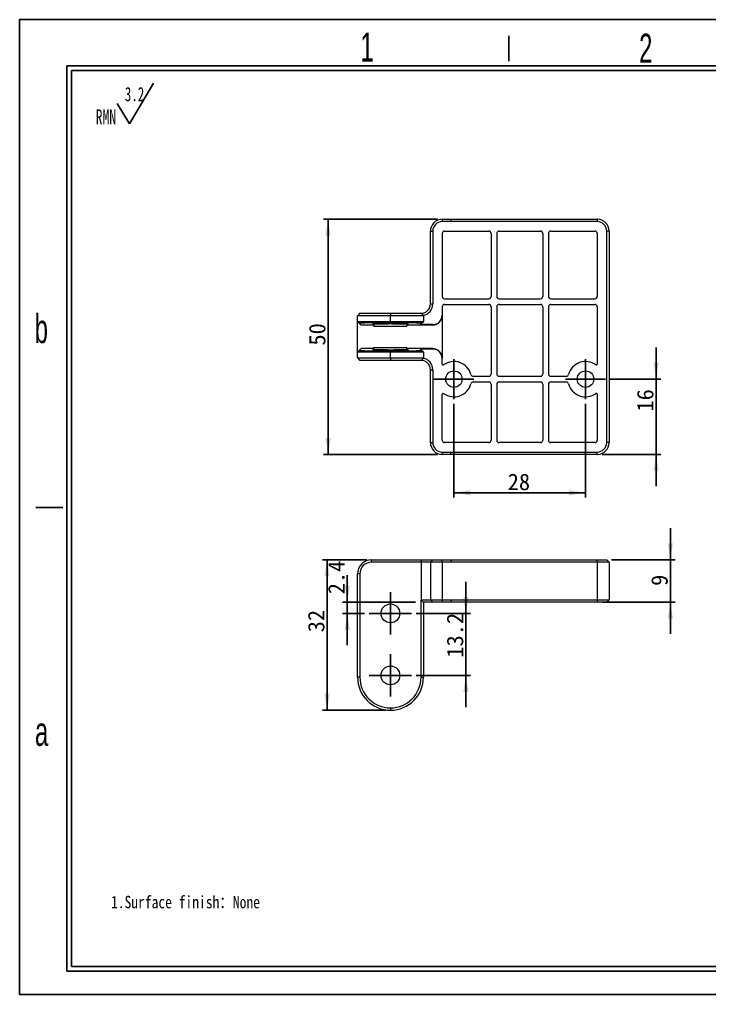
# Model space of a CAD drawing. Header units: millimetres. Extents: x 2 to 295, y 1 to 209.
# Drawn here: x 1.6 to 148.3, y 1.3 to 208.7 of the extents above; entities that cross this region are included whole.
import ezdxf

# ---------------------------------------------------------------- set-up
doc = ezdxf.new("R2010")
doc.units = ezdxf.units.MM
doc.layers.add('SLD-0', color=179, linetype='Continuous')
doc.styles.add('SLDTEXTSTYLE0', font='SIMSUN.TTC', dxfattribs={"width": 0.67})
doc.styles.add('SLDTEXTSTYLE15', font='SIMSUN.TTC')
doc.styles.add('SLDTEXTSTYLE4', font='SIMSUN.TTC', dxfattribs={"width": 0.8, "bigfont": 'bigfont'})
doc.styles.add('SLDTEXTSTYLE7', font='GOTHIC.TTF', dxfattribs={"width": 0.61171})
doc.dimstyles.new('SLDDIMSTYLE0', dxfattribs={"dimtxt": 3.5, "dimasz": 3.5, "dimexe": 0, "dimexo": 0.0625, "dimgap": 0.875, "dimtad": 2, "dimrnd": 1e-09, "dimzin": 12, "dimdsep": 46, "dimtxsty": 'SLDTEXTSTYLE0', "dimsah": 1, "dimcen": 0.09, "dimadec": 0, "dimazin": 3, "dimtfac": 1, "dimtofl": 0, "dimtmove": 0, "dimatfit": 3, "dimfxl": 0, "dimfrac": 2, "dimtolj": 1, "dimtzin": 12, "dimarcsym": 0})
doc.dimstyles.new('SLDDIMSTYLE1', dxfattribs={"dimtxt": 3.5, "dimasz": 3.5, "dimexe": 0, "dimexo": 0.0625, "dimgap": 0.875, "dimtad": 2, "dimrnd": 1e-09, "dimzin": 12, "dimdsep": 46, "dimtxsty": 'SLDTEXTSTYLE0', "dimsah": 1, "dimcen": 0.09, "dimadec": 0, "dimazin": 3, "dimtfac": 1, "dimtmove": 0, "dimatfit": 0, "dimfxl": 0, "dimfrac": 2, "dimtolj": 1, "dimtzin": 12, "dimarcsym": 0})

# ---------------------------------------------------------------- blocks, each defined once
blk = doc.blocks.new('SW_NOTE_0')
at = {"layer": 'SLD-0', "color": 0}
for q in [(12.27, 9.26), (4.6, 4.92)]:
    blk.add_line((7.16, 0.59), q, dxfattribs=at)
at = {"layer": 'SLD-0', "color": 0, "attachment_point": 1, "style": 'SLDTEXTSTYLE0'}
for s, insert, char_height in [('3.2', (6.19, 8.45), 3.032), ('RMN', (0, 3.69), 3.175)]:
    blk.add_mtext(s, dxfattribs=dict(at, insert=insert, char_height=char_height))
blk = doc.blocks.new('_D')
at = {"layer": 'SLD-0', "color": 5}
for p, q in [((93.99, 126.93), (93.99, 107.01)), ((121.99, 126.93), (121.99, 107.01)), ((93.99, 108.01), (121.99, 108.01))]:
    blk.add_line(p, q, dxfattribs=at)
for points in [[(93.99, 108.01), (97.49, 107.47), (97.49, 108.55)], [(121.99, 108.01), (118.49, 108.55), (118.49, 107.47)]]:
    blk.add_solid(points, dxfattribs=at)
at = {"layer": 'SLD-0', "color": 5, "insert": (105.43, 112.08), "char_height": 3.5, "attachment_point": 1, "style": 'SLDTEXTSTYLE15'}
blk.add_mtext('28', dxfattribs=at)
blk = doc.blocks.new('_D_1')
at = {"layer": 'SLD-0', "color": 5}
for p, q in [((90.49, 166.18), (66.22, 166.18)), ((67.22, 166.18), (67.22, 116.18)), ((90.49, 116.18), (66.22, 116.18))]:
    blk.add_line(p, q, dxfattribs=at)
for points in [[(67.22, 166.18), (66.68, 162.68), (67.76, 162.68)], [(67.22, 116.18), (67.76, 119.68), (66.68, 119.68)]]:
    blk.add_solid(points, dxfattribs=at)
at = {"layer": 'SLD-0', "color": 5, "insert": (63.15, 139.32), "char_height": 3.5, "attachment_point": 1, "rotation": 90, "style": 'SLDTEXTSTYLE15'}
blk.add_mtext('50', dxfattribs=at)
blk = doc.blocks.new('_D_2')
at = {"layer": 'SLD-0', "color": 5}
for p, q in [((136.99, 132.18), (136.99, 138.91)), ((127.24, 132.18), (137.99, 132.18)), ((136.99, 132.18), (136.99, 116.18)), ((125.49, 116.18), (137.99, 116.18)), ((136.99, 116.18), (136.99, 109.45))]:
    blk.add_line(p, q, dxfattribs=at)
for points in [[(136.99, 132.18), (137.53, 135.68), (136.45, 135.68)], [(136.99, 116.18), (136.45, 112.68), (137.53, 112.68)]]:
    blk.add_solid(points, dxfattribs=at)
at = {"layer": 'SLD-0', "color": 5, "insert": (132.92, 125.28), "char_height": 3.5, "attachment_point": 1, "rotation": 90, "style": 'SLDTEXTSTYLE15'}
blk.add_mtext('16', dxfattribs=at)
blk = doc.blocks.new('SW_CENTERMARKSYMBOL_0')
at = {"layer": 'SLD-0', "color": 0}
for p, q in [((0, 2.5), (0, 4.25)), ((0, 0), (0, 2.5)), ((-2.5, 0), (-4.25, 0)), ((0, 0), (-2.5, 0)), ((0, 0), (0, -2.5)), ((0, 0), (2.5, 0)), ((2.5, 0), (4.25, 0)), ((0, -2.5), (0, -4.25))]:
    blk.add_line(p, q, dxfattribs=at)
blk = doc.blocks.new('SW_CENTERMARKSYMBOL_1')
at = {"layer": 'SLD-0', "color": 0}
for p, q in [((0, 2.5), (0, 4.25)), ((0, 0), (0, 2.5)), ((-2.5, 0), (-4.25, 0)), ((0, 0), (-2.5, 0)), ((0, 0), (0, -2.5)), ((0, 0), (2.5, 0)), ((2.5, 0), (4.25, 0)), ((0, -2.5), (0, -4.25))]:
    blk.add_line(p, q, dxfattribs=at)
blk = doc.blocks.new('SW_CENTERMARKSYMBOL_2')
at = {"layer": 'SLD-0', "color": 0}
for p, q in [((0, 2.5), (0, 4.25)), ((0, 0), (0, 2.5)), ((-2.5, 0), (-4.25, 0)), ((0, 0), (-2.5, 0)), ((0, 0), (0, -2.5)), ((0, 0), (2.5, 0)), ((2.5, 0), (4.25, 0)), ((0, -2.5), (0, -4.25))]:
    blk.add_line(p, q, dxfattribs=at)
blk = doc.blocks.new('SW_CENTERMARKSYMBOL_3')
at = {"layer": 'SLD-0', "color": 0}
for p, q in [((0, 2.5), (0, 4.25)), ((0, 0), (0, 2.5)), ((-2.5, 0), (-4.25, 0)), ((0, 0), (-2.5, 0)), ((0, 0), (0, -2.5)), ((0, 0), (2.5, 0)), ((2.5, 0), (4.25, 0)), ((0, -2.5), (0, -4.25))]:
    blk.add_line(p, q, dxfattribs=at)
blk = doc.blocks.new('_D_5')
at = {"layer": 'SLD-0', "color": 5}
for p, q in [((140.02, 93.75), (140.02, 100.49)), ((127.49, 93.75), (141.02, 93.75)), ((140.02, 93.75), (140.02, 84.75)), ((125.49, 84.75), (141.02, 84.75)), ((140.02, 84.75), (140.02, 78.02))]:
    blk.add_line(p, q, dxfattribs=at)
for points in [[(140.02, 93.75), (140.56, 97.25), (139.48, 97.25)], [(140.02, 84.75), (139.48, 81.25), (140.56, 81.25)]]:
    blk.add_solid(points, dxfattribs=at)
at = {"layer": 'SLD-0', "color": 5, "insert": (135.95, 88.21), "char_height": 3.5, "attachment_point": 1, "rotation": 90, "style": 'SLDTEXTSTYLE15'}
blk.add_mtext('9', dxfattribs=at)
blk = doc.blocks.new('_D_6')
at = {"layer": 'SLD-0', "color": 5}
for p, q in [((75.49, 93.75), (66.01, 93.75)), ((67.01, 93.75), (67.01, 61.75)), ((79.49, 61.75), (66.01, 61.75))]:
    blk.add_line(p, q, dxfattribs=at)
for points in [[(67.01, 93.75), (66.48, 90.25), (67.55, 90.25)], [(67.01, 61.75), (67.55, 65.25), (66.48, 65.25)]]:
    blk.add_solid(points, dxfattribs=at)
at = {"layer": 'SLD-0', "color": 5, "insert": (62.94, 78.33), "char_height": 3.5, "attachment_point": 1, "rotation": 90, "style": 'SLDTEXTSTYLE15'}
blk.add_mtext('32', dxfattribs=at)
blk = doc.blocks.new('_D_7')
at = {"layer": 'SLD-0', "color": 5}
for p, q in [((96.54, 82.35), (96.54, 89.09)), ((85.99, 82.35), (97.54, 82.35)), ((96.54, 82.35), (96.54, 69.15)), ((85.99, 69.15), (97.54, 69.15)), ((96.54, 69.15), (96.54, 62.42))]:
    blk.add_line(p, q, dxfattribs=at)
for points in [[(96.54, 82.35), (97.08, 85.85), (96, 85.85)], [(96.54, 69.15), (96, 65.65), (97.08, 65.65)]]:
    blk.add_solid(points, dxfattribs=at)
at = {"layer": 'SLD-0', "color": 5, "insert": (92.47, 72.94), "char_height": 3.5, "attachment_point": 1, "rotation": 90, "style": 'SLDTEXTSTYLE15'}
blk.add_mtext('13.2', dxfattribs=at)
blk = doc.blocks.new('_D_8')
at = {"layer": 'SLD-0', "color": 5}
for p, q in [((71.31, 84.75), (71.31, 90.52)), ((85.83, 84.75), (70.31, 84.75)), ((71.31, 84.75), (71.31, 82.35)), ((74.99, 82.35), (70.31, 82.35)), ((71.31, 82.35), (71.31, 75.62))]:
    blk.add_line(p, q, dxfattribs=at)
for points in [[(71.31, 84.75), (71.85, 88.25), (70.77, 88.25)], [(71.31, 82.35), (70.77, 78.85), (71.85, 78.85)]]:
    blk.add_solid(points, dxfattribs=at)
at = {"layer": 'SLD-0', "color": 5, "insert": (67.24, 86.43), "char_height": 3.5, "attachment_point": 1, "rotation": 90, "style": 'SLDTEXTSTYLE15'}
blk.add_mtext('2.4', dxfattribs=at)
blk = doc.blocks.new('SW_CENTERMARKSYMBOL_4')
at = {"layer": 'SLD-0', "color": 0}
for p, q in [((0, 2.5), (0, 4.5)), ((0, 0), (0, 2.5)), ((-2.5, 0), (-4.5, 0)), ((0, 0), (-2.5, 0)), ((0, 0), (0, -2.5)), ((0, 0), (2.5, 0)), ((2.5, 0), (4.5, 0)), ((0, -2.5), (0, -4.5))]:
    blk.add_line(p, q, dxfattribs=at)
blk = doc.blocks.new('SW_CENTERMARKSYMBOL_5')
at = {"layer": 'SLD-0', "color": 0}
for p, q in [((0, 2.5), (0, 4.5)), ((0, 0), (0, 2.5)), ((-2.5, 0), (-4.5, 0)), ((0, 0), (-2.5, 0)), ((0, 0), (0, -2.5)), ((0, 0), (2.5, 0)), ((2.5, 0), (4.5, 0)), ((0, -2.5), (0, -4.5))]:
    blk.add_line(p, q, dxfattribs=at)

msp = doc.modelspace()

# ---------------------------------------------------------------- linework, layer by layer
at = {"color": 7, "linetype": 'Continuous', "lineweight": 15}
for p, q in [((91.489, 166.178), (93.339, 166.178)), ((91.489, 166.178), (91.489, 165.678)), ((93.339, 166.178), (93.339, 165.678)), ((93.339, 166.178), (124.489, 166.178)), ((124.489, 166.178), (124.489, 165.678)), ((93.339, 165.678), (91.489, 165.678)), ((124.489, 165.678), (93.339, 165.678)), ((88.989, 148.178), (88.989, 163.678)), ((88.989, 163.678), (89.489, 163.678)), ((89.489, 163.678), (89.489, 148.178)), ((91.489, 163.178), (91.489, 149.778)), ((91.989, 163.678), (101.389, 163.678)), ((101.889, 163.178), (101.889, 149.778)), ((103.089, 163.178), (103.089, 149.778)), ((103.589, 163.678), (112.389, 163.678)), ((112.889, 163.178), (112.889, 149.778)), ((114.089, 163.178), (114.089, 149.778)), ((114.589, 163.678), (123.989, 163.678)), ((124.489, 163.178), (124.489, 149.778)), ((126.489, 118.678), (126.489, 163.678)), ((126.989, 163.678), (126.489, 163.678)), ((126.989, 163.678), (126.989, 118.678)), ((88.989, 148.178), (89.489, 148.178)), ((91.489, 147.578), (91.489, 145.771)), ((91.989, 149.278), (101.389, 149.278)), ((91.989, 148.078), (101.389, 148.078)), ((101.889, 147.578), (101.889, 133.278)), ((103.089, 147.578), (103.089, 133.278)), ((103.589, 149.278), (112.389, 149.278)), ((103.589, 148.078), (112.389, 148.078)), ((112.889, 147.578), (112.889, 133.278)), ((114.089, 147.578), (114.089, 133.278)), ((114.589, 149.278), (123.989, 149.278)), ((114.589, 148.078), (123.989, 148.078)), ((124.489, 147.578), (124.489, 135.389)), ((73.989, 146.178), (73.489, 145.678)), ((80.489, 145.678), (73.489, 145.678)), ((73.489, 144.428), (73.489, 145.678)), ((73.989, 146.178), (80.489, 146.178)), ((80.489, 146.178), (86.989, 146.178)), ((80.489, 146.178), (80.489, 145.678)), ((87.489, 145.678), (80.489, 145.678)), ((80.489, 144.428), (80.489, 145.678)), ((86.989, 146.178), (87.489, 145.678)), ((87.489, 145.678), (87.489, 144.428)), ((91.489, 145.771), (91.489, 145.691)), ((91.489, 145.691), (91.489, 136.665)), ((73.866, 144.05), (73.489, 144.428)), ((73.489, 144.428), (80.489, 144.428)), ((73.489, 137.928), (73.489, 144.428)), ((73.866, 144.05), (74.226, 143.69)), ((76.789, 143.69), (74.226, 143.69)), ((76.789, 143.69), (76.789, 144.043)), ((76.989, 143.843), (76.989, 143.428)), ((76.989, 143.428), (83.989, 143.428)), ((80.489, 144.167), (80.489, 144.428)), ((80.489, 144.428), (87.489, 144.428)), ((83.989, 143.843), (83.989, 143.428)), ((84.189, 144.043), (84.189, 143.69)), ((89.489, 143.69), (84.189, 143.69)), ((86.832, 143.771), (87.111, 144.05)), ((89.489, 143.771), (86.832, 143.771)), ((87.111, 144.05), (87.489, 144.428)), ((89.489, 143.69), (89.489, 143.771)), ((73.489, 137.928), (73.866, 138.305)), ((80.489, 137.928), (73.489, 137.928)), ((73.489, 136.678), (73.489, 137.928)), ((74.226, 138.665), (73.866, 138.305)), ((76.789, 138.665), (74.226, 138.665)), ((76.789, 138.313), (76.789, 138.665)), ((76.989, 138.928), (83.989, 138.928)), ((76.989, 138.512), (76.989, 138.928)), ((80.489, 137.928), (80.489, 138.188)), ((87.489, 137.928), (80.489, 137.928)), ((80.489, 136.678), (80.489, 137.928)), ((83.989, 138.512), (83.989, 138.928)), ((84.189, 138.665), (84.189, 138.313)), ((89.489, 138.665), (84.189, 138.665)), ((89.489, 138.585), (86.832, 138.585)), ((87.111, 138.305), (86.832, 138.585)), ((87.489, 137.928), (87.111, 138.305)), ((87.489, 137.928), (87.489, 136.678)), ((89.489, 138.585), (89.489, 138.665)), ((73.489, 136.678), (80.489, 136.678)), ((73.489, 136.678), (73.989, 136.178)), ((80.489, 136.178), (73.989, 136.178)), ((80.489, 136.678), (80.489, 136.178)), ((80.489, 136.678), (87.489, 136.678)), ((86.989, 136.178), (80.489, 136.178)), ((87.489, 136.678), (86.989, 136.178)), ((91.489, 136.665), (91.489, 136.584)), ((91.489, 135.389), (91.489, 136.584)), ((88.989, 118.678), (88.989, 134.178)), ((88.989, 134.178), (89.489, 134.178)), ((89.489, 134.178), (89.489, 118.678)), ((98.094, 132.778), (101.389, 132.778)), ((103.589, 132.778), (112.389, 132.778)), ((114.589, 132.778), (117.883, 132.778)), ((98.094, 131.578), (101.389, 131.578)), ((101.889, 131.078), (101.889, 119.178)), ((103.089, 131.078), (103.089, 119.178)), ((103.589, 131.578), (112.389, 131.578)), ((112.889, 131.078), (112.889, 119.178)), ((114.089, 131.078), (114.089, 119.178)), ((114.589, 131.578), (117.883, 131.578)), ((91.489, 119.178), (91.489, 128.966)), ((124.489, 128.966), (124.489, 119.178)), ((88.989, 118.678), (89.489, 118.678)), ((101.389, 118.678), (91.989, 118.678)), ((112.389, 118.678), (103.589, 118.678)), ((123.989, 118.678), (114.589, 118.678)), ((126.989, 118.678), (126.489, 118.678)), ((91.489, 116.178), (91.489, 116.678)), ((91.489, 116.678), (93.339, 116.678)), ((93.339, 116.178), (91.489, 116.178)), ((93.339, 116.178), (93.339, 116.678)), ((93.339, 116.678), (124.489, 116.678)), ((124.489, 116.178), (93.339, 116.178)), ((124.489, 116.178), (124.489, 116.678)), ((76.489, 93.255), (76.489, 93.755)), ((76.489, 93.755), (86.989, 93.755)), ((86.989, 93.755), (86.989, 93.255)), ((86.989, 93.755), (89.489, 93.755)), ((88.989, 93.255), (89.489, 93.755)), ((89.489, 93.755), (91.489, 93.755)), ((91.489, 93.255), (91.489, 93.755)), ((91.489, 93.755), (93.339, 93.755)), ((93.339, 93.755), (93.339, 93.255)), ((93.339, 93.755), (124.489, 93.755)), ((124.489, 93.255), (124.489, 93.755)), ((124.489, 93.755), (126.489, 93.755)), ((126.489, 93.755), (126.989, 93.255)), ((86.989, 93.255), (76.489, 93.255)), ((88.989, 93.255), (86.989, 93.255)), ((86.989, 93.255), (86.989, 85.255)), ((91.489, 93.255), (88.989, 93.255)), ((88.989, 93.255), (88.989, 85.255)), ((93.339, 93.255), (91.489, 93.255)), ((91.489, 93.255), (91.489, 85.255)), ((124.489, 93.255), (93.339, 93.255)), ((124.489, 93.255), (124.489, 85.255)), ((126.989, 93.255), (124.489, 93.255)), ((126.989, 93.255), (126.989, 85.255)), ((73.989, 90.755), (73.489, 90.755)), ((73.489, 68.755), (73.489, 90.755)), ((73.989, 90.755), (73.989, 68.755)), ((86.989, 85.255), (88.989, 85.255)), ((86.989, 68.755), (86.989, 85.255)), ((88.989, 85.255), (91.489, 85.255)), ((88.989, 85.255), (89.489, 84.755)), ((91.489, 85.255), (93.339, 85.255)), ((91.489, 85.255), (91.489, 84.755)), ((93.339, 85.255), (124.489, 85.255)), ((93.339, 85.255), (93.339, 84.755)), ((124.489, 85.255), (126.989, 85.255)), ((124.489, 85.255), (124.489, 84.755)), ((126.989, 85.255), (126.489, 84.755)), ((89.489, 84.755), (87.446, 84.755)), ((87.489, 84.755), (87.489, 68.755)), ((91.489, 84.755), (89.489, 84.755)), ((93.339, 84.755), (91.489, 84.755)), ((124.489, 84.755), (93.339, 84.755)), ((126.489, 84.755), (124.489, 84.755)), ((73.989, 68.755), (73.489, 68.755)), ((86.989, 68.755), (87.489, 68.755)), ((80.489, 62.255), (80.489, 61.755))]:
    msp.add_line(p, q, dxfattribs=at)
for centre, radius in [((93.989, 132.178), 1.75), ((121.989, 132.178), 1.75), ((80.489, 82.355), 2), ((80.489, 69.155), 2)]:
    msp.add_circle(centre, radius, dxfattribs=at)
for centre, radius, start, end in [((91.489, 163.678), 2.5, 90, 180), ((124.489, 163.678), 2.5, 0, 90), ((91.489, 163.678), 2, 90, 180), ((124.489, 163.678), 2, 0, 90), ((91.989, 163.178), 0.5, 90, 180), ((101.389, 163.178), 0.5, 0, 90), ((103.589, 163.178), 0.5, 90, 180), ((112.389, 163.178), 0.5, 0, 90), ((114.589, 163.178), 0.5, 90, 180), ((123.989, 163.178), 0.5, 0, 90), ((91.989, 149.778), 0.5, 180, 270), ((101.389, 149.778), 0.5, 270, 0), ((103.589, 149.778), 0.5, 180, 270), ((112.389, 149.778), 0.5, 270, 0), ((114.589, 149.778), 0.5, 180, 270), ((123.989, 149.778), 0.5, 270, 0), ((86.989, 148.178), 2, 270, 0), ((86.989, 148.178), 2.5, 280.5501, 0), ((91.989, 147.578), 0.5, 90, 180), ((101.389, 147.578), 0.5, 0, 90), ((103.589, 147.578), 0.5, 90, 180), ((112.389, 147.578), 0.5, 0, 90), ((114.589, 147.578), 0.5, 90, 180), ((123.989, 147.578), 0.5, 0, 90), ((76.789, 143.843), 0.2, 0.00415, 90.00465), ((84.189, 143.843), 0.2, 89.9955, 179.99543), ((76.789, 138.512), 0.2, 269.99551, 359.99589), ((84.189, 138.512), 0.2, 180.00453, 270.00434), ((86.989, 134.178), 2, 0, 90), ((86.989, 134.178), 2.5, 0, 79.4499), ((91.689, 135.389), 0.2, 180, 305.61096), ((93.989, 132.178), 3.75, 15.00027, 125.61096), ((121.989, 132.178), 3.75, 54.38904, 164.99973), ((124.289, 135.389), 0.2, 234.38904, 0), ((98.094, 133.278), 0.5, 195.00027, 270), ((101.389, 133.278), 0.5, 270, 0), ((103.589, 133.278), 0.5, 180, 270), ((112.389, 133.278), 0.5, 270, 0), ((114.589, 133.278), 0.5, 180, 270), ((117.883, 133.278), 0.5, 270, 344.99973), ((93.989, 132.178), 3.75, 234.38904, 344.99973), ((98.094, 131.078), 0.5, 90, 164.99973), ((101.389, 131.078), 0.5, 0, 90), ((103.589, 131.078), 0.5, 90, 180), ((112.389, 131.078), 0.5, 0, 90), ((114.589, 131.078), 0.5, 90, 180), ((117.883, 131.078), 0.5, 15.00027, 90), ((121.989, 132.178), 3.75, 195.00027, 305.61096), ((91.689, 128.966), 0.2, 54.38904, 180), ((124.289, 128.966), 0.2, 0, 125.61096), ((91.489, 118.678), 2.5, 180, 270), ((91.489, 118.678), 2, 180, 270), ((91.989, 119.178), 0.5, 180, 270), ((101.389, 119.178), 0.5, 270, 0), ((103.589, 119.178), 0.5, 180, 270), ((112.389, 119.178), 0.5, 270, 0), ((114.589, 119.178), 0.5, 180, 270), ((123.989, 119.178), 0.5, 270, 0), ((124.489, 118.678), 2, 270, 0), ((124.489, 118.678), 2.5, 270, 0), ((76.489, 90.755), 3, 90, 180), ((76.489, 90.755), 2.5, 90, 180), ((80.489, 68.755), 7, 180, 270), ((80.489, 68.755), 6.5, 180, 270), ((80.489, 68.755), 6.5, 270, 0), ((80.489, 68.755), 7, 270, 0)]:
    msp.add_arc(centre, radius, start, end, dxfattribs=at)
for centre, major_axis, ratio, start_param, end_param in [((89.489, 145.771), (0, 2), 0.9998477, 3.1415927, 4.712389), ((89.489, 145.691), (0, 2), 0.9998477, 3.1415927, 4.712389), ((80.489, 144.052), (6.623, 0), 0.0174577, 1.5707963, 3.1590486), ((76.789, 143.49), (0, 0.2), 0.9998477, 4.712389, 6.2831853), ((80.489, 144.043), (3.7, 0), 0.0174551, 0.0497983, 3.0692716), ((80.489, 143.843), (3.5, 0), 0.0184525, 0, 3.1415927), ((80.489, 144.052), (6.623, 0), 0.0174577, 6.2657294, 7.8539816), ((84.189, 143.49), (0, -0.2), 0.9998477, 3.1415927, 4.712389), ((80.489, 138.303), (6.623, 0), 0.0174577, 3.1241367, 4.712389), ((76.789, 138.865), (0, 0.2), 0.9998477, 3.1415927, 4.712389), ((80.489, 138.313), (3.7, 0), 0.0174551, 3.1913909, 6.2108643), ((80.489, 138.512), (3.5, 0), 0.0184525, 3.1415927, 6.2831853), ((80.489, 138.303), (6.623, 0), 0.0174577, 4.712389, 6.3006413), ((84.189, 138.865), (0, -0.2), 0.9998477, 4.712389, 6.2831853), ((89.489, 136.665), (0, 2), 0.9998477, 4.712389, 6.2831853), ((89.489, 136.584), (0, 2), 0.9998477, 4.712389, 6.2831853)]:
    msp.add_ellipse(centre, major_axis=major_axis, ratio=ratio, start_param=start_param, end_param=end_param, dxfattribs=at)
at = {"color": 8, "linetype": 'Continuous', "lineweight": 15}
for centre, start_param, end_param in [((80.489, 144.043), 3.0692716, 3.1415927), ((80.489, 144.043), 0, 0.0497983), ((80.489, 138.313), 3.1415927, 3.1913909), ((80.489, 138.313), 6.2108643, 6.2831853)]:
    msp.add_ellipse(centre, major_axis=(3.7, 0), ratio=0.0174551, start_param=start_param, end_param=end_param, dxfattribs=at)
at = {"color": 7, "linetype": 'Continuous', "lineweight": 15}
msp.add_open_spline([(87.446, 84.755), (87.298, 84.928), (87.146, 85.097), (86.989, 85.255)], degree=3, dxfattribs=at)
at = {"layer": 'SLD-0'}
for p, q in [((1.591, 208.674), (295.107, 208.674)), ((1.591, 1.294), (1.591, 208.674)), ((12.675, 7.219), (12.675, 197.811)), ((12.675, 197.811), (289.181, 197.811)), ((289.181, 7.219), (12.675, 7.219)), ((295.107, 1.294), (1.591, 1.294))]:
    msp.add_line(p, q, dxfattribs=at)
at = {"layer": 'SLD-0', "color": 6, "linetype": 'Continuous'}
for p, q in [((105.701, 199.786), (105.701, 205.169)), ((11.687, 6.231), (11.687, 198.799)), ((11.687, 198.799), (290.169, 198.799)), ((10.805, 104.853), (5.068, 104.853)), ((290.169, 6.231), (11.687, 6.231))]:
    msp.add_line(p, q, dxfattribs=at)

# ---------------------------------------------------------------- block references
at = {"layer": 'SLD-0'}
msp.add_blockref('SW_NOTE_0', (17.795, 185.858), dxfattribs=at)
at = {"layer": 'SLD-0', "color": 1}
for name, p in [('SW_CENTERMARKSYMBOL_1', (93.989, 132.178)), ('SW_CENTERMARKSYMBOL_3', (93.989, 132.178)), ('SW_CENTERMARKSYMBOL_0', (121.989, 132.178)), ('SW_CENTERMARKSYMBOL_2', (121.989, 132.178)), ('SW_CENTERMARKSYMBOL_5', (80.489, 82.355)), ('SW_CENTERMARKSYMBOL_4', (80.489, 69.155))]:
    msp.add_blockref(name, p, dxfattribs=at)

# ---------------------------------------------------------------- texts
at = {"layer": 'SLD-0', "char_height": 6.172, "attachment_point": 1, "style": 'SLDTEXTSTYLE7'}
for s, insert in [('1', (74.111, 205.899)), ('2', (133.388, 205.655)), ('b', (4.835, 146.019)), ('a', (4.88, 60.351))]:
    msp.add_mtext(s, dxfattribs=dict(at, insert=insert))
at = {"layer": 'SLD-0', "color": 5, "insert": (21.052, 22.276), "char_height": 2.64583, "attachment_point": 1, "style": 'SLDTEXTSTYLE4'}
msp.add_mtext('1.Surface finish\\M+18146None', dxfattribs=at)

# ---------------------------------------------------------------- dimensions: what is measured, and where the dimension line sits
at = {"layer": 'SLD-0', "color": 5}
for base, p1, p2, dimstyle, picture, middle in [((67.221, 116.178), (91.489, 166.178), (91.489, 116.178), 'SLDDIMSTYLE0', '_D_1', (67.221, 140.681)), ((136.989, 116.178), (126.239, 132.178), (124.489, 116.178), 'SLDDIMSTYLE1', '_D_2', (136.989, 126.639)), ((140.023, 84.755), (126.489, 93.755), (124.489, 84.755), 'SLDDIMSTYLE1', '_D_5', (140.023, 88.894)), ((67.014, 61.755), (76.489, 93.755), (80.489, 61.755), 'SLDDIMSTYLE0', '_D_6', (67.014, 79.696)), ((71.312, 82.355), (86.832, 84.755), (75.989, 82.355), 'SLDDIMSTYLE1', '_D_8', (71.312, 88.476)), ((96.543, 69.155), (84.989, 82.355), (84.989, 69.155), 'SLDDIMSTYLE1', '_D_7', (96.543, 75.663))]:
    dim = msp.add_linear_dim(base=base, p1=p1, p2=p2, angle=90, dimstyle=dimstyle, dxfattribs=at)
    dim.commit()
    dim.dimension.update_dxf_attribs({"geometry": picture, "text_midpoint": middle, "dimtype": 160})
dim = msp.add_linear_dim(base=(121.989, 108.009), p1=(93.989, 127.928), p2=(121.989, 127.928), dimstyle='SLDDIMSTYLE0', dxfattribs=at)
dim.commit()
dim.dimension.update_dxf_attribs({"geometry": '_D', "text_midpoint": (106.787, 108.009), "dimtype": 160})

doc.saveas('drawing.dxf')
